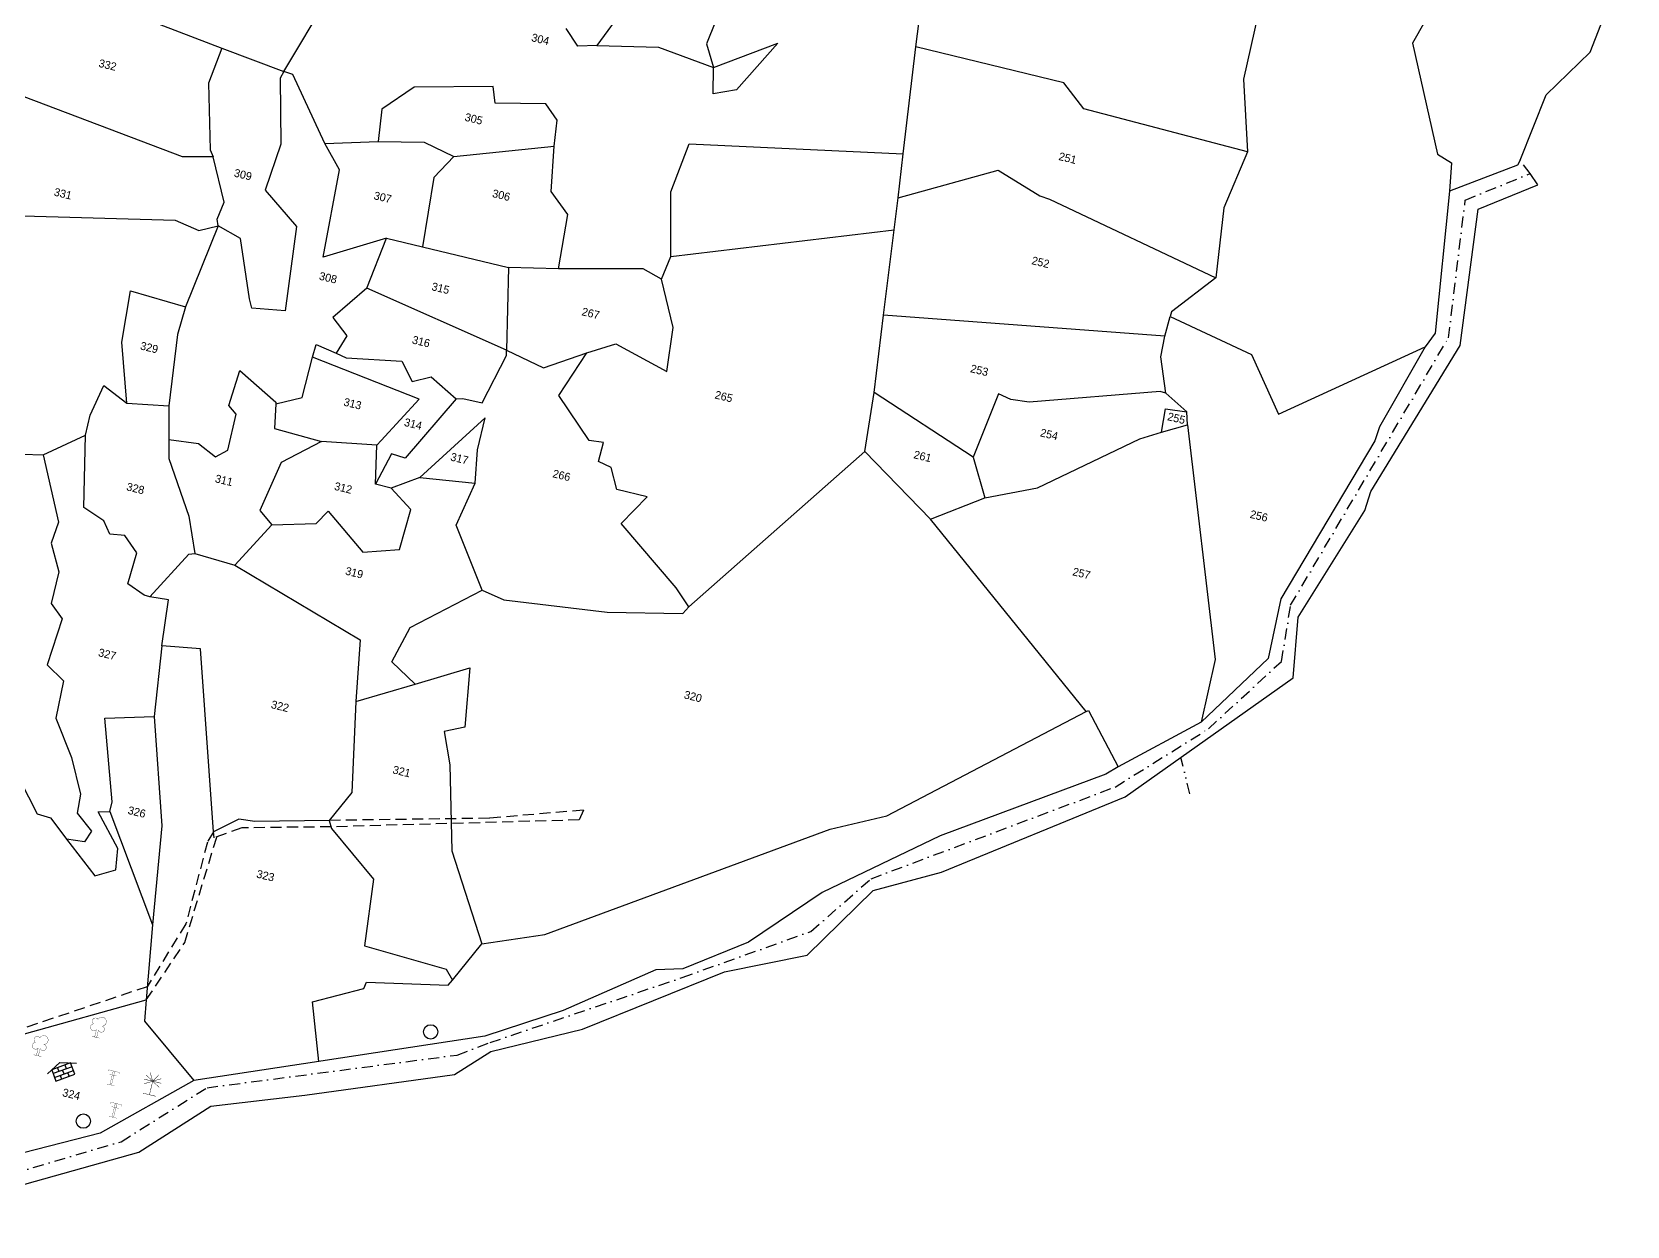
# Model space of a CAD drawing. Header units: metres. Extents: x 280481 to 282563, y 2046849 to 2049468.
# Drawn here: x 281180 to 281903, y 2046890 to 2047431 of the extents above; entities that cross this region are included whole.
import ezdxf
from ezdxf.enums import TextEntityAlignment as Align

# ---------------------------------------------------------------- set-up
doc = ezdxf.new("R2010")
doc.units = ezdxf.units.M
for name, pattern in [('DASHDOT', [1, 0.5, -0.25, 0, -0.25]), ('DASHED', [0.75, 0.5, -0.25]), ('DIVIDE', [1.25, 0.5, -0.25, 0, -0.25, 0, -0.25])]:
    doc.linetypes.add(name, pattern=pattern)
for name, color, linetype in [('LINE_CARTTRACK', 2, 'DASHED'), ('LINE_FOOTPATH', 1, 'DASHED'), ('POLY_PARCEL', 6, 'Continuous'), ('POLY_WATER', 4, 'Continuous'), ('TEXT_PARCEL', 7, 'Continuous'), ('V_BOUND_LINE', 7, 'Continuous'), ('V_BOUND_STREAM_LINE', 7, 'DASHDOT'), ('V_DIVIDE_LINE', 7, 'DIVIDE')]:
    doc.layers.add(name, color=color, linetype=linetype)
doc.styles.add('TEXT_MAP', font='')
doc.styles.get('TEXT_MAP').set_extended_font_data('Kruti Dev 050')

msp = doc.modelspace()

# ---------------------------------------------------------------- linework, layer by layer
for p, q in [((281197.85, 2046963.75), (281189.34, 2046960.64)), ((281199.72, 2046958.64), (281197.85, 2046963.75)), ((281189.34, 2046960.64), (281191.21, 2046955.53)), ((281198.48, 2046962.04), (281189.96, 2046958.94)), ((281190.59, 2046957.23), (281199.1, 2046960.34)), ((281191.21, 2046955.53), (281199.72, 2046958.64)), ((281191.9, 2046961.57), (281192.52, 2046959.87)), ((281193.14, 2046958.17), (281193.76, 2046956.46)), ((281194.84, 2046958.79), (281194.22, 2046960.49)), ((281195.92, 2046961.11), (281195.3, 2046962.81)), ((281197.17, 2046957.71), (281196.54, 2046959.41))]:
    msp.add_line(p, q)
at = {"const_width": 0.13}
for points in [[(281208.3, 2046981.45, 1.50414), (281209.54, 2046978.87, 1.50414)], [(281210.3, 2046983.52, 1.205607), (281208.3, 2046981.45, 1.50414)], [(281210.3, 2046983.52, -1.712327), (281212.02, 2046980.46, -1.50414)], [(281210.43, 2046978.66, 1.763654), (281212.02, 2046980.46, 1.763654)], [(281181.91, 2046973.11, 1.50414), (281183.15, 2046970.53, 1.50414)], [(281183.91, 2046975.18, 1.205607), (281181.91, 2046973.11, 1.50414)], [(281183.91, 2046975.18, -1.712327), (281185.63, 2046972.13, -1.50414)], [(281184.04, 2046970.33, 1.763654), (281185.63, 2046972.13, 1.763654)]]:
    msp.add_lwpolyline(points, format="xyb", dxfattribs=at)
for points, const_width in [([(281209.54, 2046978.87), (281208.73, 2046975.52)], 0.13), ([(281210.43, 2046978.66), (281209.62, 2046975.3)], 0.13), ([(281207.46, 2046975.82), (281210.88, 2046974.99)], 0.13), ([(281181.07, 2046967.48), (281184.49, 2046966.66)], 0.13), ([(281183.15, 2046970.53), (281182.34, 2046967.18)], 0.13), ([(281184.04, 2046970.33), (281183.23, 2046966.96)], 0.13), ([(281219.75, 2046958.79), (281219.92, 2046959.46), (281215.06, 2046960.64), (281214.9, 2046959.97)], 0.114), ([(281215.33, 2046958.64), (281218.77, 2046957.81)], 0.114), ([(281215.62, 2046953.9), (281217.13, 2046960.14)], 0.114), ([(281216.33, 2046953.72), (281217.85, 2046959.96)], 0.114), ([(281235.03, 2046955.47), (281231.09, 2046956.43)], 0.201), ([(281235.03, 2046955.47), (281232.09, 2046958.28)], 0.201), ([(281235.03, 2046955.47), (281233.89, 2046959.37)], 0.201), ([(281235.03, 2046955.47), (281237.83, 2046958.41)], 0.201), ([(281235.03, 2046955.47), (281238.93, 2046956.62)], 0.201), ([(281214.25, 2046954.23), (281217.7, 2046953.39)], 0.114), ([(281235.03, 2046955.47), (281231.14, 2046954.33)], 0.201), ([(281233.55, 2046949.35), (281235.03, 2046955.47)], 0.201), ([(281235.03, 2046955.47), (281238.98, 2046954.52)], 0.201), ([(281235.03, 2046955.47), (281237.97, 2046952.67)], 0.201), ([(281220.71, 2046944.13), (281220.88, 2046944.79), (281216.02, 2046945.97), (281215.85, 2046945.3)], 0.114), ([(281216.28, 2046943.98), (281219.72, 2046943.14)], 0.114), ([(281216.57, 2046939.23), (281218.09, 2046945.47)], 0.114), ([(281217.29, 2046939.06), (281218.8, 2046945.3)], 0.114), ([(281215.21, 2046939.56), (281218.65, 2046938.73)], 0.114)]:
    msp.add_lwpolyline(points, dxfattribs=dict(const_width=const_width))
for points in [[(281192.97, 2046963.92), (281187.41, 2046958.89)], [(281192.97, 2046963.92), (281200.46, 2046963.66)]]:
    msp.add_lwpolyline(points)
msp.add_lwpolyline([(281230.65, 2046950.06, 0.201, 0.201, 0), (281230.65, 2046950.06, 0.201, 0.201, 0), (281236.44, 2046948.65, 0.201, 0.201, 0), (281236.44, 2046948.65, 0.201, 0.201, 0), (281236.44, 2046948.65, 0, 0, 0)], format="xyseb")
for centre in [(281360.94, 2046977.83), (281203.61, 2046937.4)]:
    msp.add_circle(centre, 3.23)
at = {"layer": 'LINE_CARTTRACK', "ltscale": 10}
for p, q in [((281387.56, 2047074.64), (281315.02, 2047073.65)), ((281428.28, 2047073.86), (281315.85, 2047070.75)), ((281430.12, 2047078.33), (281387.56, 2047074.64)), ((281430.12, 2047078.33), (281428.28, 2047073.86)), ((281249.51, 2047018.26), (281264.06, 2047066.17)), ((281262.61, 2047068.44), (281259.8, 2047063.85)), ((281262.91, 2047065.75), (281262.61, 2047068.44)), ((281259.8, 2047063.85), (281250.07, 2047026.84)), ((281250.07, 2047026.84), (281232.58, 2046998.29)), ((281232.08, 2046992.32), (281249.51, 2047018.26))]:
    msp.add_line(p, q, dxfattribs=at)
at = {"layer": 'LINE_FOOTPATH', "ltscale": 10}
for p, q in [((281275.38, 2047070.3), (281262.91, 2047065.75)), ((281315.85, 2047070.75), (281275.38, 2047070.3)), ((281232.58, 2046998.29), (281176.39, 2046979.48))]:
    msp.add_line(p, q, dxfattribs=at)
at = {"layer": 'POLY_PARCEL'}
for p, q in [((281837.52, 2047481.97), (281805.66, 2047425.86)), ((281580.68, 2047424.24), (281587.01, 2047473.83)), ((281498.61, 2047457.12), (281485.87, 2047425.49)), ((281201.34, 2047448.57), (281266.33, 2047423.61)), ((281294.48, 2047413.01), (281315.63, 2047448.49)), ((281738.38, 2047450.44), (281729.14, 2047409.47)), ((281449.05, 2047442.3), (281436.26, 2047424.8)), ((281427.63, 2047424.48), (281422.36, 2047432.55)), ((281266.33, 2047423.61), (281260.29, 2047407.76)), ((281266.33, 2047423.61), (281294.48, 2047413.01)), ((281436.26, 2047424.8), (281427.63, 2047424.48)), ((281436.26, 2047424.8), (281464.12, 2047423.96)), ((281464.12, 2047423.96), (281488.99, 2047414.87)), ((281485.87, 2047425.49), (281488.99, 2047414.87)), ((281488.99, 2047414.87), (281518.15, 2047425.77)), ((281518.15, 2047425.77), (281499.45, 2047404.66)), ((281574.95, 2047375.69), (281580.68, 2047424.24)), ((281647.82, 2047407.9), (281580.68, 2047424.24)), ((281805.66, 2047425.86), (281817, 2047375.49)), ((281294.48, 2047413.01), (281292.82, 2047410.03)), ((281298.48, 2047411.66), (281294.48, 2047413.01)), ((281313.06, 2047380.34), (281298.48, 2047411.66)), ((281488.92, 2047402.83), (281488.99, 2047414.87)), ((281260.29, 2047407.76), (281261.08, 2047377.56)), ((281292.82, 2047410.03), (281293.09, 2047380.11)), ((281353.45, 2047405.92), (281338.82, 2047395.94)), ((281389.29, 2047406.19), (281353.45, 2047405.92)), ((281390.09, 2047398.67), (281389.29, 2047406.19)), ((281499.45, 2047404.66), (281488.92, 2047402.83)), ((281656.84, 2047396.07), (281647.82, 2047407.9)), ((281729.14, 2047409.47), (281731.01, 2047376.56)), ((281248.45, 2047374.26), (281172.37, 2047403.22)), ((281413.12, 2047398.35), (281390.09, 2047398.67)), ((281418.27, 2047390.9), (281413.12, 2047398.35)), ((281338.82, 2047395.94), (281337.15, 2047381.32)), ((281416.94, 2047379.21), (281418.27, 2047390.9)), ((281731.01, 2047376.56), (281656.84, 2047396.07)), ((281261.08, 2047377.56), (281262.48, 2047374.39)), ((281293.09, 2047380.11), (281285.98, 2047359.3)), ((281313.06, 2047380.34), (281337.15, 2047381.32)), ((281319.57, 2047368.43), (281313.06, 2047380.34)), ((281337.15, 2047381.32), (281357.93, 2047380.98)), ((281357.93, 2047380.98), (281371.39, 2047374.53)), ((281371.39, 2047374.53), (281416.94, 2047379.21)), ((281415.54, 2047358.7), (281416.94, 2047379.21)), ((281469.67, 2047358.5), (281477.98, 2047380.15)), ((281477.98, 2047380.15), (281574.95, 2047375.69)), ((281572.71, 2047355.75), (281574.95, 2047375.69)), ((281731.01, 2047376.56), (281720.23, 2047351.28)), ((281817, 2047375.49), (281823.38, 2047371.56)), ((281262.48, 2047374.39), (281248.45, 2047374.26)), ((281267.33, 2047353.77), (281262.48, 2047374.39)), ((281312.24, 2047328.9), (281319.57, 2047368.43)), ((281371.39, 2047374.53), (281362.33, 2047365.02)), ((281572.71, 2047355.75), (281617.97, 2047368.24)), ((281617.97, 2047368.24), (281636.85, 2047356.61)), ((281823.38, 2047371.56), (281822.42, 2047358.73)), ((281362.33, 2047365.02), (281357.19, 2047333.49)), ((281264.16, 2047346.09), (281267.33, 2047353.77)), ((281285.98, 2047359.3), (281300.18, 2047342.71)), ((281423.15, 2047348.22), (281415.54, 2047358.7)), ((281469.73, 2047329.13), (281469.67, 2047358.5)), ((281570.9, 2047341.22), (281572.71, 2047355.75)), ((281636.85, 2047356.61), (281641.33, 2047355.18)), ((281641.33, 2047355.18), (281716.68, 2047319.51)), ((281170.93, 2047347.68), (281245.22, 2047345.68)), ((281418.86, 2047323.61), (281423.15, 2047348.22)), ((281720.23, 2047351.28), (281716.68, 2047319.51)), ((281245.22, 2047345.68), (281255.93, 2047341.01)), ((281264.74, 2047343.03), (281249.82, 2047306.33)), ((281255.93, 2047341.01), (281264.74, 2047343.03)), ((281264.74, 2047343.03), (281264.16, 2047346.09)), ((281274.8, 2047337.31), (281264.74, 2047343.03)), ((281300.18, 2047342.71), (281295.06, 2047304.61)), ((281469.73, 2047329.13), (281570.9, 2047341.22)), ((281566.1, 2047302.59), (281570.9, 2047341.22)), ((281278.9, 2047310.03), (281274.8, 2047337.31)), ((281340.86, 2047337.45), (281312.24, 2047328.9)), ((281331.99, 2047314.81), (281340.86, 2047337.45)), ((281340.86, 2047337.45), (281357.19, 2047333.49)), ((281357.19, 2047333.49), (281396.27, 2047324.2)), ((281465.44, 2047318.89), (281469.73, 2047329.13)), ((281396.27, 2047324.2), (281395.26, 2047286.71)), ((281418.86, 2047323.61), (281396.27, 2047324.2)), ((281457.17, 2047323.53), (281418.86, 2047323.61)), ((281465.44, 2047318.89), (281457.17, 2047323.53)), ((281470.83, 2047296.93), (281465.44, 2047318.89)), ((281716.68, 2047319.51), (281696.57, 2047304.07)), ((281221.03, 2047290.33), (281225.02, 2047313.67)), ((281225.02, 2047313.67), (281249.82, 2047306.33)), ((281331.99, 2047314.81), (281316.55, 2047301.47)), ((281395.26, 2047286.71), (281331.99, 2047314.81)), ((281249.82, 2047306.33), (281246.19, 2047293.79)), ((281279.95, 2047305.83), (281278.9, 2047310.03)), ((281295.06, 2047304.61), (281279.95, 2047305.83)), ((281696.57, 2047304.07), (281695.86, 2047301.91)), ((281316.55, 2047301.47), (281322.99, 2047293.15)), ((281467.87, 2047276.99), (281470.83, 2047296.93)), ((281561.86, 2047267.58), (281566.1, 2047302.59)), ((281693.51, 2047293.1), (281566.1, 2047302.59)), ((281693.51, 2047293.1), (281695.86, 2047301.91)), ((281695.86, 2047301.91), (281732.73, 2047284.74)), ((281223.24, 2047262.67), (281221.03, 2047290.33)), ((281246.19, 2047293.79), (281242.31, 2047261.56)), ((281307.38, 2047283.5), (281309, 2047289.34)), ((281309, 2047289.34), (281318.2, 2047285.3)), ((281322.99, 2047293.15), (281318.2, 2047285.3)), ((281431.63, 2047285.59), (281444.8, 2047289.53)), ((281444.8, 2047289.53), (281467.87, 2047276.99)), ((281691.67, 2047283.73), (281693.51, 2047293.1)), ((281302.76, 2047265.3), (281307.38, 2047283.5)), ((281355.79, 2047264.5), (281307.38, 2047283.5)), ((281318.2, 2047285.3), (281322.72, 2047283.32)), ((281322.72, 2047283.32), (281347.92, 2047281.78)), ((281347.92, 2047281.78), (281352.55, 2047272.56)), ((281384.23, 2047262.9), (281395.24, 2047284.27)), ((281395.24, 2047284.27), (281395.26, 2047286.71)), ((281395.26, 2047286.71), (281412.11, 2047278.68)), ((281412.11, 2047278.68), (281431.63, 2047285.59)), ((281419.02, 2047266.26), (281431.63, 2047285.59)), ((281694.01, 2047267.25), (281691.67, 2047283.73)), ((281732.73, 2047284.74), (281744.94, 2047257.74)), ((281744.94, 2047257.74), (281811.4, 2047288.22)), ((281269.46, 2047261.73), (281274.54, 2047277.54)), ((281274.54, 2047277.54), (281290.82, 2047263.21)), ((281352.55, 2047272.56), (281361.16, 2047274.62)), ((281361.16, 2047274.62), (281372.45, 2047264.61)), ((281206.63, 2047257.21), (281212.91, 2047270.79)), ((281212.91, 2047270.79), (281223.24, 2047262.67)), ((281557.59, 2047240.78), (281561.86, 2047267.58)), ((281606.64, 2047238.28), (281561.86, 2047267.58)), ((281618.1, 2047266.99), (281606.64, 2047238.28)), ((281623.81, 2047264.38), (281618.1, 2047266.99)), ((281691.39, 2047268.04), (281632.11, 2047263.18)), ((281694.01, 2047267.25), (281691.39, 2047268.04)), ((281703.53, 2047258.84), (281694.01, 2047267.25)), ((281223.24, 2047262.67), (281242.31, 2047261.56)), ((281242.31, 2047261.56), (281242.31, 2047246.21)), ((281272.87, 2047257.79), (281269.46, 2047261.73)), ((281290.77, 2047262.34), (281290.22, 2047251.3)), ((281290.77, 2047262.34), (281302.76, 2047265.3)), ((281290.82, 2047263.21), (281290.77, 2047262.34)), ((281338.58, 2047245.81), (281355.79, 2047264.5)), ((281372.45, 2047264.61), (281349.32, 2047237.8)), ((281372.45, 2047264.61), (281375.49, 2047264.83)), ((281375.49, 2047264.83), (281384.23, 2047262.9)), ((281432.71, 2047245.85), (281419.02, 2047266.26)), ((281632.11, 2047263.18), (281623.81, 2047264.38)), ((281692.08, 2047249.58), (281693.77, 2047260.1)), ((281693.77, 2047260.1), (281703.53, 2047258.84)), ((281204.63, 2047248.21), (281206.63, 2047257.21)), ((281269.12, 2047241.45), (281272.87, 2047257.79)), ((281385.63, 2047256.08), (281355.98, 2047229.09)), ((281382.11, 2047241.53), (281385.63, 2047256.08)), ((281692.08, 2047249.58), (281703.78, 2047252.85)), ((281703.78, 2047252.85), (281703.53, 2047258.84)), ((281703.78, 2047252.85), (281716.29, 2047146.57)), ((281185.47, 2047239.35), (281204.63, 2047248.21)), ((281203.77, 2047215.51), (281204.63, 2047248.21)), ((281242.31, 2047246.21), (281255.72, 2047244.49)), ((281242.31, 2047246.21), (281242.32, 2047237.67)), ((281290.22, 2047251.3), (281311.52, 2047245.31)), ((281311.52, 2047245.31), (281293.21, 2047235.82)), ((281336.48, 2047243.62), (281311.52, 2047245.31)), ((281336.48, 2047243.62), (281338.58, 2047245.81)), ((281439.28, 2047244.92), (281432.71, 2047245.85)), ((281635.91, 2047224.29), (281682.18, 2047246.53)), ((281682.18, 2047246.53), (281692.08, 2047249.58)), ((281175.83, 2047239.65), (281185.47, 2047239.35)), ((281185.47, 2047239.35), (281192.29, 2047208.75)), ((281255.72, 2047244.49), (281263.41, 2047238.47)), ((281263.41, 2047238.47), (281269.12, 2047241.45)), ((281335.97, 2047226.08), (281336.48, 2047243.62)), ((281343.13, 2047239.72), (281335.97, 2047226.08)), ((281349.32, 2047237.8), (281343.13, 2047239.72)), ((281381.07, 2047226.39), (281382.11, 2047241.53)), ((281436.96, 2047236.28), (281439.28, 2047244.92)), ((281477.92, 2047170.44), (281557.59, 2047240.78)), ((281557.59, 2047240.78), (281587.31, 2047210.12)), ((281606.64, 2047238.28), (281611.92, 2047219.85)), ((281242.32, 2047237.67), (281251.36, 2047211.54)), ((281293.21, 2047235.82), (281283.48, 2047214.07)), ((281442.67, 2047233.58), (281436.96, 2047236.28)), ((281445.27, 2047223.53), (281442.67, 2047233.58)), ((281342.99, 2047224.17), (281335.97, 2047226.08)), ((281355.98, 2047229.09), (281342.99, 2047224.17)), ((281351.88, 2047214.53), (281342.99, 2047224.17)), ((281355.98, 2047229.09), (281381.07, 2047226.39)), ((281372.53, 2047207.43), (281381.07, 2047226.39)), ((281611.92, 2047219.85), (281635.91, 2047224.29)), ((281458.94, 2047220.21), (281445.27, 2047223.53)), ((281447.25, 2047208.15), (281458.94, 2047220.21)), ((281587.31, 2047210.12), (281611.92, 2047219.85)), ((281212.84, 2047209.45), (281203.77, 2047215.51)), ((281215.58, 2047203.34), (281212.84, 2047209.45)), ((281251.36, 2047211.54), (281254.1, 2047194.54)), ((281283.48, 2047214.07), (281288.99, 2047207.66)), ((281309.08, 2047208.2), (281314.57, 2047213.72)), ((281314.57, 2047213.72), (281330.25, 2047195.17)), ((281346.75, 2047196.36), (281351.88, 2047214.53)), ((281657.88, 2047122.96), (281587.31, 2047210.12)), ((281192.29, 2047208.75), (281189.01, 2047199.24)), ((281222.46, 2047202.72), (281215.58, 2047203.34)), ((281227.78, 2047194.94), (281222.46, 2047202.72)), ((281272.16, 2047189.29), (281288.99, 2047207.66)), ((281288.99, 2047207.66), (281309.08, 2047208.2)), ((281384.24, 2047177.99), (281372.53, 2047207.43)), ((281472.21, 2047179.09), (281447.25, 2047208.15)), ((281189.01, 2047199.24), (281192.51, 2047186.36)), ((281223.74, 2047180.88), (281227.78, 2047194.94)), ((281330.25, 2047195.17), (281346.75, 2047196.36)), ((281233.69, 2047175), (281251.45, 2047194.32)), ((281251.45, 2047194.32), (281254.1, 2047194.54)), ((281254.1, 2047194.54), (281272.16, 2047189.29)), ((281272.16, 2047189.29), (281328.99, 2047155.49)), ((281192.51, 2047186.36), (281189.03, 2047172)), ((281231.11, 2047175.76), (281223.74, 2047180.88)), ((281233.69, 2047175), (281231.11, 2047175.76)), ((281242.18, 2047173.6), (281233.69, 2047175)), ((281239.23, 2047152.71), (281242.18, 2047173.6)), ((281351.72, 2047161.09), (281384.24, 2047177.99)), ((281384.24, 2047177.99), (281394.01, 2047173.56)), ((281394.01, 2047173.56), (281440.83, 2047168.07)), ((281477.92, 2047170.44), (281472.21, 2047179.09)), ((281189.03, 2047172), (281193.94, 2047164.92)), ((281440.83, 2047168.07), (281475.1, 2047167.34)), ((281475.1, 2047167.34), (281477.92, 2047170.44)), ((281193.94, 2047164.92), (281187.21, 2047144.22)), ((281343.31, 2047145.57), (281351.72, 2047161.09)), ((281239.23, 2047152.71), (281235.66, 2047120.74)), ((281256.68, 2047151.47), (281239.23, 2047152.71)), ((281262.61, 2047068.44), (281256.68, 2047151.47)), ((281328.99, 2047155.49), (281327.03, 2047127.57)), ((281187.21, 2047144.22), (281194.68, 2047136.85)), ((281353.92, 2047135.34), (281343.31, 2047145.57)), ((281716.29, 2047146.57), (281709.94, 2047118.2)), ((281194.68, 2047136.85), (281191.2, 2047120.01)), ((281353.92, 2047135.34), (281378.61, 2047142.86)), ((281378.61, 2047142.86), (281376.46, 2047115.96)), ((281327.03, 2047127.57), (281353.92, 2047135.34)), ((281327.03, 2047127.57), (281325.3, 2047086.37)), ((281567.59, 2047075.72), (281657.88, 2047122.96)), ((281657.88, 2047122.96), (281658.87, 2047123.48)), ((281658.87, 2047123.48), (281672.36, 2047097.93)), ((281191.2, 2047120.01), (281198.22, 2047102.21)), ((281213.31, 2047119.95), (281235.66, 2047120.74)), ((281216.62, 2047082.09), (281213.31, 2047119.95)), ((281235.66, 2047120.74), (281239.16, 2047071.27)), ((281376.46, 2047115.96), (281367.01, 2047113.88)), ((281367.01, 2047113.88), (281369.61, 2047098.83)), ((281198.22, 2047102.21), (281202.32, 2047085.52)), ((281171.1, 2047099.41), (281182.65, 2047076.6)), ((281369.61, 2047098.83), (281370.58, 2047059.94)), ((281325.3, 2047086.37), (281315.02, 2047073.65)), ((281202.32, 2047085.52), (281200.84, 2047076.93)), ((281215.6, 2047077.73), (281216.62, 2047082.09)), ((281182.65, 2047076.6), (281188.7, 2047074.84)), ((281188.7, 2047074.84), (281195.15, 2047066.21)), ((281200.84, 2047076.93), (281207.24, 2047068.72)), ((281210.26, 2047077.56), (281215.6, 2047077.73)), ((281219.2, 2047060.97), (281210.26, 2047077.56)), ((281215.6, 2047077.73), (281234.92, 2047026.27)), ((281274.04, 2047074.27), (281262.61, 2047068.44)), ((281281.34, 2047073.21), (281274.04, 2047074.27)), ((281315.02, 2047073.65), (281281.34, 2047073.21)), ((281315.02, 2047073.65), (281316.06, 2047070.04)), ((281541.92, 2047069.73), (281567.59, 2047075.72)), ((281195.15, 2047066.21), (281195.91, 2047065.23)), ((281204.08, 2047063.92), (281195.91, 2047065.23)), ((281195.91, 2047065.23), (281208.81, 2047048.49)), ((281207.24, 2047068.72), (281204.08, 2047063.92)), ((281239.16, 2047071.27), (281234.92, 2047026.27)), ((281316.06, 2047070.04), (281335, 2047046.96)), ((281412.66, 2047022.03), (281541.92, 2047069.73)), ((281218.3, 2047051.19), (281219.2, 2047060.97)), ((281370.58, 2047059.94), (281384.08, 2047017.79)), ((281208.81, 2047048.49), (281218.3, 2047051.19)), ((281335, 2047046.96), (281331.02, 2047016.82)), ((281234.92, 2047026.27), (281232.08, 2046992.32)), ((281384.08, 2047017.79), (281412.66, 2047022.03)), ((281331.02, 2047016.82), (281367.95, 2047006.2)), ((281370.88, 2047001.34), (281384.08, 2047017.79)), ((281330.69, 2046997.56), (281331.8, 2047000.34)), ((281331.8, 2047000.34), (281368.79, 2046999.01)), ((281367.95, 2047006.2), (281370.88, 2047001.34)), ((281368.79, 2046999.01), (281370.88, 2047001.34)), ((281307.39, 2046991.43), (281330.69, 2046997.56)), ((281176.99, 2046977.02), (281232.08, 2046992.32)), ((281232.08, 2046992.32), (281231.28, 2046982.71)), ((281310.24, 2046964.42), (281307.39, 2046991.43)), ((281231.28, 2046982.71), (281253.7, 2046955.81))]:
    msp.add_line(p, q, dxfattribs=at)
at = {"layer": 'POLY_WATER'}
for p, q in [((281853.33, 2047370.58), (281822.42, 2047358.73)), ((281854.44, 2047372.77), (281853.33, 2047370.58)), ((281835.39, 2047350.68), (281862.48, 2047361.64)), ((281862.48, 2047361.64), (281858.94, 2047366.71)), ((281822.42, 2047358.73), (281816.03, 2047294.47)), ((281827.31, 2047288.91), (281835.39, 2047350.68)), ((281786.78, 2047222.62), (281827.31, 2047288.91)), ((281816.03, 2047294.47), (281811.4, 2047288.22)), ((281811.4, 2047288.22), (281790.78, 2047252.01)), ((281788.59, 2047245.66), (281746.13, 2047174.07)), ((281790.78, 2047252.01), (281788.59, 2047245.66)), ((281784.06, 2047214.1), (281786.78, 2047222.62)), ((281753.94, 2047165.77), (281784.06, 2047214.1)), ((281746.13, 2047174.07), (281740.38, 2047146.96)), ((281751.69, 2047138.21), (281753.94, 2047165.77)), ((281740.38, 2047146.96), (281709.94, 2047118.2)), ((281675.49, 2047084.34), (281751.69, 2047138.21)), ((281709.94, 2047118.2), (281672.36, 2047097.93)), ((281666.76, 2047094.6), (281591.76, 2047066.71)), ((281672.36, 2047097.93), (281666.76, 2047094.6)), ((281592.37, 2047050.18), (281675.49, 2047084.34)), ((281591.76, 2047066.71), (281538.26, 2047040.96)), ((281561.39, 2047041.84), (281592.37, 2047050.18)), ((281538.26, 2047040.96), (281504.89, 2047018.51)), ((281531.5, 2047012.54), (281561.39, 2047041.84)), ((281504.89, 2047018.51), (281475.22, 2047006.36)), ((281494.1, 2047005.06), (281531.5, 2047012.54)), ((281462.97, 2047005.89), (281420.9, 2046987.51)), ((281429.67, 2046979), (281494.1, 2047005.06)), ((281475.22, 2047006.36), (281462.97, 2047005.89)), ((281420.9, 2046987.51), (281385.46, 2046975.94)), ((281388.17, 2046968.98), (281429.67, 2046979)), ((281385.46, 2046975.94), (281311.14, 2046964.56)), ((281310.24, 2046964.42), (281253.7, 2046955.81)), ((281311.14, 2046964.56), (281310.24, 2046964.42)), ((281371.7, 2046958.55), (281388.17, 2046968.98)), ((281303.92, 2046949.19), (281371.7, 2046958.55)), ((281253.7, 2046955.81), (281211.16, 2046931.99)), ((281261.37, 2046944.1), (281303.92, 2046949.19)), ((281228.7, 2046923.27), (281261.37, 2046944.1)), ((281211.16, 2046931.99), (281135.43, 2046912.6)), ((281109.31, 2046889.83), (281228.7, 2046923.27))]:
    msp.add_line(p, q, dxfattribs=at)
at = {"layer": 'V_BOUND_LINE'}
for p, q in [((281886.18, 2047421.75), (281902.92, 2047465.06)), ((281866.33, 2047402.45), (281886.18, 2047421.75)), ((281854.44, 2047372.77), (281866.33, 2047402.45))]:
    msp.add_line(p, q, dxfattribs=at)
at = {"layer": 'V_BOUND_STREAM_LINE', "ltscale": 10}
for p, q in [((281858.94, 2047366.71), (281854.44, 2047372.77)), ((281829.64, 2047354.76), (281858.94, 2047366.71)), ((281821.95, 2047292.25), (281829.64, 2047354.76)), ((281750.51, 2047171.15), (281821.95, 2047292.25)), ((281746.32, 2047145.71), (281750.51, 2047171.15)), ((281713.31, 2047115.18), (281746.32, 2047145.71)), ((281670.97, 2047088.76), (281713.31, 2047115.18)), ((281560.42, 2047047.21), (281670.97, 2047088.76)), ((281533.18, 2047023.38), (281560.42, 2047047.21)), ((281474.89, 2047002.46), (281533.18, 2047023.38)), ((281387.83, 2046973), (281474.89, 2047002.46)), ((281372.9, 2046967.35), (281387.83, 2046973)), ((281259.63, 2046952.54), (281372.9, 2046967.35)), ((281220.71, 2046928.07), (281259.63, 2046952.54)), ((281113.08, 2046896.49), (281220.71, 2046928.07))]:
    msp.add_line(p, q, dxfattribs=at)
at = {"layer": 'V_DIVIDE_LINE', "ltscale": 10}
msp.add_line((281704.82, 2047085.69), (281700.79, 2047102.23), dxfattribs=at)

# ---------------------------------------------------------------- texts
at = {"layer": 'TEXT_PARCEL', "style": 'TEXT_MAP'}
for s, p in [('304', (281410.23, 2047425.86)), ('332', (281214.18, 2047414.21)), ('305', (281380.05, 2047389.79)), ('251', (281649.08, 2047372)), ('309', (281275.49, 2047364.51)), ('331', (281193.94, 2047355.87)), ('307', (281338.81, 2047354.24)), ('306', (281392.51, 2047355.22)), ('252', (281636.81, 2047324.81)), ('308', (281314.07, 2047317.8)), ('315', (281365, 2047313.03)), ('267', (281433.05, 2047301.66)), ('329', (281233.03, 2047286.17)), ('316', (281356.2, 2047288.87)), ('253', (281609.09, 2047275.86)), ('265', (281493.32, 2047263.97)), ('313', (281325.16, 2047260.71)), ('314', (281352.57, 2047251.54)), ('255', (281698.35, 2047254.12)), ('254', (281640.7, 2047246.81)), ('317', (281373.58, 2047235.85)), ('261', (281583.38, 2047236.88)), ('266', (281419.82, 2047228.26)), ('328', (281226.81, 2047222.33)), ('311', (281266.91, 2047226.01)), ('312', (281320.91, 2047222.57)), ('256', (281735.72, 2047209.87)), ('319', (281325.92, 2047184.15)), ('257', (281655.37, 2047183.83)), ('327', (281214.02, 2047147.2)), ('320', (281479.36, 2047128.05)), ('322', (281292.3, 2047123.65)), ('321', (281347.39, 2047094.07)), ('326', (281227.42, 2047075.71)), ('323', (281285.7, 2047046.86)), ('324', (281197.76, 2046947.82))]:
    msp.add_text(s, height=3.625, rotation=346.3752, dxfattribs=at).set_placement(p, align=Align.CENTER)

doc.saveas('drawing.dxf')
